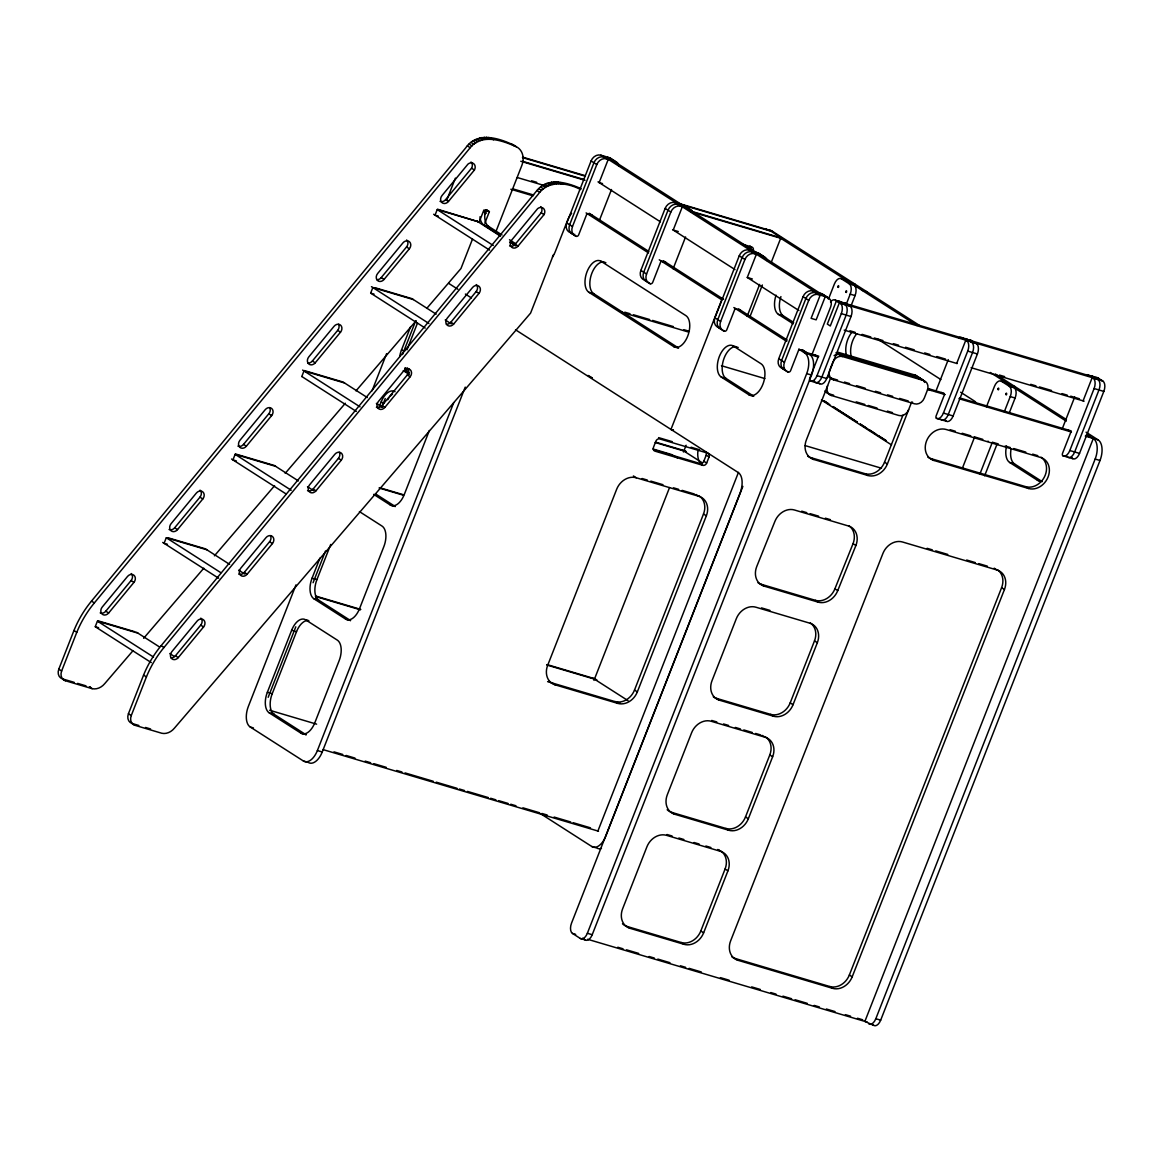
<?xml version="1.0" encoding="UTF-8"?>
<svg xmlns="http://www.w3.org/2000/svg" width="1163" height="1163" viewBox="0 0 1163 1163"><rect width="100%" height="100%" fill="white"/><g stroke="black" fill="none" stroke-linecap="round" stroke-linejoin="round"><path stroke-width="1.5" d="M133.018 650.669L104.699 683.67A13.491 11.179 -57.4 0 1 92.168 688.67L65.361 680.733L62.511 678.901A8.388 6.963 -57.4 0 1 58.804 669.161L73.952 630.506A94.043 77.921 -57.4 0 1 91.499 601.097L465.723 147.861C476.481 131.942 496.994 137.408 511.575 144.139A16.791 13.912 -57.4 0 1 516.27 146.858M65.361 680.733A8.388 6.963 -57.4 0 1 61.639 670.978L76.787 632.323A94.043 77.921 -57.4 0 1 94.348 602.928L470.201 147.716C481.249 133.847 500.948 139.967 514.409 145.957A16.791 13.912 -57.4 0 1 521.838 165.466L495.642 232.324M553.515 254.61L530.59 313.109L174.334 728.256A13.491 11.179 -57.4 0 1 161.788 733.257L134.981 725.319L132.131 723.502A8.388 6.963 -57.4 0 1 128.424 713.748L143.572 675.092A94.043 77.921 -57.4 0 1 161.119 645.698L536.986 190.485C548.035 176.616 567.733 182.736 581.195 188.726M134.981 725.319A8.388 6.963 -57.4 0 1 131.259 715.565L146.422 676.91A94.043 77.921 -57.4 0 1 163.968 647.515L538.193 194.279C547.7 180.032 567.297 182.402 580.555 189.525M301.798 376.521L303.979 370.953L344.495 382.947M295.983 584.887L248.359 706.406A16.791 9.13 -73.5 0 0 250.205 726.977L303.398 760.995L308.253 762.434A16.791 9.144 -73.5 0 0 322.238 751.996L465.229 387.119M372.058 390.797L386.61 353.654M446.796 200.065L455.387 178.128M305.709 734.551L300.854 733.112L269.205 712.846A16.791 9.144 -73.5 0 1 267.359 692.276L291.651 630.273A16.791 9.144 -73.5 0 1 305.651 619.85L308.878 620.809M350.412 620.49L345.556 619.05L313.908 598.771A16.791 9.144 -73.5 0 1 312.062 578.2L319.941 558.095M379.094 407.166L381.057 402.151A16.791 9.144 -73.5 0 1 395.057 391.713M399.738 356.401A16.791 9.144 -73.5 0 1 401.468 350.078L410.655 326.614M268.173 697.306L295.795 626.828M313.08 582.721L325.495 551.015M381.973 406.905L385.244 398.56M402.5 354.541L415.627 321.032M269.205 712.846L274.061 714.271A16.791 9.144 -73.5 0 1 272.215 693.715L296.507 631.713A16.791 9.144 -73.5 0 1 308.239 620.504M313.908 598.771L318.764 600.21A16.791 9.144 -73.5 0 1 316.918 579.639L330.714 544.458M406.977 349.845L417.488 323.038M472.512 239.055L460.97 268.522L426.763 308.384M438.393 216.158L435.035 215.155L437.215 209.587L479.185 222.017L483.895 210.023L489.376 211.637L484.84 223.223M484.593 214.777L486.541 209.82L489.376 211.637M303.398 760.995A16.791 9.144 -73.5 0 0 317.383 750.557L453.759 402.572M592.054 215.082L586.995 213.585L578.636 234.897A2.093 1.745 -57.4 0 1 576.194 236.336L570.51 232.687A8.388 6.963 -57.4 0 1 566.788 222.933L591.08 160.945A8.388 6.963 -57.4 0 1 600.878 155.188L609.325 157.688L615.009 161.337A8.388 6.963 -57.4 0 1 619.181 165.96M576.194 236.336A8.388 6.963 -57.4 0 1 572.472 226.581L596.779 164.579A8.388 6.963 -57.4 0 1 606.563 158.837L608.249 159.331L599.149 182.591L602.521 183.58M599.672 219.676L611.505 189.511M666.137 262.533L661.064 261.021L652.719 282.333A2.093 1.745 -57.4 0 1 650.262 283.772L644.578 280.138A8.388 6.963 -57.4 0 1 640.871 270.383L665.163 208.381A8.388 6.963 -57.4 0 1 674.947 202.638L676.633 203.132M650.262 283.772A8.388 6.963 -57.4 0 1 646.555 274.017L670.847 212.029A8.388 6.963 -57.4 0 1 680.646 206.273L682.332 206.781L673.217 230.027L678.276 231.524M673.101 268.798L685.574 236.961M670.964 429.438L673.45 430.165L670.949 429.438L721.758 299.821L659.261 259.785M740.206 309.969L735.147 308.471L726.788 329.783A2.093 1.745 -57.4 0 1 724.345 331.222L718.661 327.573A8.388 6.963 -57.4 0 1 714.94 317.819L739.232 255.831A8.388 6.963 -57.4 0 1 749.03 250.074L750.716 250.583M724.345 331.222A8.388 6.963 -57.4 0 1 720.624 321.468L744.931 259.465A8.388 6.963 -57.4 0 1 754.714 253.723L756.401 254.217L747.286 277.477L798.923 310.536M593.973 680.37L669.554 487.53M683.466 452L686.126 445.24M747.169 316.234L759.643 284.397M749.946 316.714L762.376 284.993M771.534 261.631L780.693 238.255L917.069 325.538M653.81 449.819L699.952 463.485A3.3 2.733 -57.4 0 0 703.819 461.231L706.203 455.126A3.3 2.733 -57.4 0 0 705.665 451.826M706.653 463.048L709.052 456.943A3.3 2.733 -57.4 0 0 707.584 453.105L659.726 438.931A3.3 2.733 -57.4 0 0 655.874 441.199L653.49 447.304A3.3 2.733 -57.4 0 0 654.943 451.142L702.801 465.316A3.3 2.733 -57.4 0 0 706.653 463.048L703.819 461.231M696.07 494.508L698.919 496.325A16.791 13.912 -57.4 0 1 706.348 515.82L637.353 691.883A16.791 13.912 -57.4 0 1 617.771 703.382L614.922 701.565A16.791 13.912 -57.4 0 0 634.504 690.066L703.499 514.002A16.791 13.912 -57.4 0 0 699.356 496.063M804.011 350.833L798.952 349.336L790.607 370.648A2.093 1.745 -57.4 0 1 788.151 372.087L782.466 368.438A8.388 6.963 -57.4 0 1 778.745 358.698L803.052 296.696A8.388 6.963 -57.4 0 1 812.835 290.954L814.522 291.448M597.898 831.022L738.447 472.396M788.151 372.087A8.388 6.963 -57.4 0 1 784.444 362.333L808.736 300.345A8.388 6.963 -57.4 0 1 818.519 294.588L826.966 297.088A8.388 6.963 -57.4 0 1 830.687 306.843L811.643 355.427M742.866 486.381L605.807 836.095A16.791 9.144 -73.5 0 1 591.822 846.519L540.17 813.431M828.419 299.225L834.38 284.019A8.388 4.565 -73.5 0 1 841.387 278.8L846.228 280.239A8.388 4.565 -73.5 0 0 843.844 280.007M515.543 329.798L738.229 472.527A16.791 9.144 -73.5 0 1 740.075 493.083L571.527 923.146A8.388 4.565 -73.5 0 0 572.458 933.424L580.366 938.497A8.388 4.565 -73.5 0 0 587.359 933.278L806.7 373.614A16.791 9.144 -73.5 0 0 804.854 353.043L798.807 349.176M809.797 378.295L818.141 356.983L815.176 355.078M580.366 938.497L585.222 939.937A8.388 4.565 -73.5 0 0 592.214 934.718L811.541 375.053A16.791 9.144 -73.5 0 0 809.71 354.482M809.695 378.542A2.093 1.148 -73.5 0 0 810.03 380.868A8.388 4.565 -73.5 0 0 817.022 375.649L841.314 313.647A8.388 4.565 -73.5 0 0 840.398 303.369L835.441 300.199A8.388 4.565 -73.5 0 0 830.498 301.871M846.242 304.284L850.211 294.152A8.388 4.565 -73.5 0 0 849.295 283.874L841.387 278.8M851.098 305.724L855.067 295.591A8.388 4.565 -73.5 0 0 854.151 285.313L849.295 283.874M810.03 380.868L819.726 383.732A8.388 4.565 -73.5 0 0 826.719 378.527L851.025 316.525A8.388 4.565 -73.5 0 0 850.095 306.247L849.106 305.607M622.481 923.8A16.791 13.912 -57.4 0 0 627.191 926.504L681.213 942.51A16.791 13.912 -57.4 0 0 700.795 931.011L725.087 869.008A16.791 13.912 -57.4 0 0 720.944 851.069M667.184 809.724A16.791 13.912 -57.4 0 0 671.894 812.443L725.916 828.449A16.791 13.912 -57.4 0 0 745.498 816.949L769.79 754.947A16.791 13.912 -57.4 0 0 765.647 737.008M713.312 696.811A16.791 13.912 -57.4 0 0 716.597 698.381L770.618 714.373A16.791 13.912 -57.4 0 0 790.2 702.874L814.493 640.886A16.791 13.912 -57.4 0 0 810.349 622.946M807.645 456.085A16.791 13.912 -57.4 0 0 810.931 457.655L864.952 473.661A16.791 13.912 -57.4 0 0 884.534 462.162L902.924 415.235M627.191 926.504L630.041 928.321L684.062 944.327A16.791 13.912 -57.4 0 0 703.63 932.828L727.936 870.825A16.791 13.912 -57.4 0 0 720.508 851.331L717.658 849.513A16.791 13.912 -57.4 0 1 719.374 850.168M671.894 812.443L674.744 814.26L728.765 830.266A16.791 13.912 -57.4 0 0 748.332 818.767L772.639 756.764A16.791 13.912 -57.4 0 0 765.21 737.269L762.361 735.452M793.035 704.705L817.342 642.703A16.791 13.912 -57.4 0 0 809.899 623.208L755.877 607.202A16.791 13.912 -57.4 0 0 736.31 618.701L712.003 680.704A16.791 13.912 -57.4 0 0 719.446 700.199L773.453 716.204A16.791 13.912 -57.4 0 0 793.035 704.705L790.2 702.874M810.931 457.655L813.78 459.472L867.802 475.478A16.791 13.912 -57.4 0 0 887.384 463.979L911.676 401.976A8.388 6.963 -57.4 0 0 912.577 402.18M935.808 391.451L948.281 359.614M956.698 363.423L965.799 340.178L976.498 343.681A8.388 4.565 -73.5 0 1 977.414 353.959L953.122 415.961A8.388 4.565 -73.5 0 1 946.13 421.18L936.419 418.302A2.093 1.148 -73.5 0 1 936.186 415.729L944.545 394.417L941.579 392.513M936.419 418.302A8.388 4.565 -73.5 0 0 943.411 413.083L967.718 351.095A8.388 4.565 -73.5 0 0 966.787 340.803M962.63 467.57L974.55 437.157M986.471 406.73L994.423 386.45A8.388 4.565 -73.5 0 1 1001.416 381.246L1006.271 382.671A8.388 4.565 -73.5 0 0 1005.152 382.278M979.798 474.3L992.373 442.202M1004.294 411.789L1010.254 396.598A8.388 4.565 -73.5 0 0 1009.339 386.305L1001.416 381.246M984.654 475.74L997.229 443.641M1009.15 413.228L1015.11 398.037A8.388 4.565 -73.5 0 0 1014.194 387.744L1009.339 386.305M1062.212 428.885L1074.685 397.048M731.949 956.945A16.791 13.912 -57.4 0 0 735.234 958.501L829.771 986.515A16.791 13.912 -57.4 0 0 849.353 975.016L1001.605 587.678A16.791 13.912 -57.4 0 0 997.461 569.739M735.234 958.501L738.083 960.333L832.621 988.332A16.791 13.912 -57.4 0 0 852.188 976.833L1004.454 589.496A16.791 13.912 -57.4 0 0 997.011 570.001L994.176 568.169M1083.087 400.857L1092.202 377.612L1102.902 381.115A8.388 4.565 -73.5 0 1 1103.818 391.408L1079.526 453.396A8.388 4.565 -73.5 0 1 1072.533 458.615L1062.822 455.736A2.093 1.148 -73.5 0 1 1062.589 453.177L1070.949 431.866L1067.968 429.961M1062.822 455.736A8.388 4.565 -73.5 0 0 1069.815 450.532L1094.107 388.529A8.388 4.565 -73.5 0 0 1093.191 378.251M868.834 1023.934A8.388 4.565 -73.5 0 0 875.826 1018.715L1095.153 459.051A16.791 9.144 -73.5 0 0 1093.307 438.48L864.879 1021.405L873.689 1025.373A8.388 4.565 -73.5 0 0 880.682 1020.155L1100.009 460.49A16.791 9.144 -73.5 0 0 1098.163 439.919L1086.082 432.185M758.014 582.75A16.791 13.912 -57.4 0 0 761.3 584.306L815.321 600.312A16.791 13.912 -57.4 0 0 834.903 588.812L853.046 543.673A16.791 13.912 -57.4 0 0 848.903 525.734M837.738 590.63L855.895 545.491A16.791 13.912 -57.4 0 0 848.467 525.996L794.445 509.99A16.791 13.912 -57.4 0 0 774.863 521.489L756.706 566.628A16.791 13.912 -57.4 0 0 764.135 586.137L818.156 602.129A16.791 13.912 -57.4 0 0 837.738 590.63L834.903 588.812M100.192 612.886A5.248 4.347 -57.4 0 0 105.789 611.186L131.099 580.541A5.248 4.347 -57.4 0 0 131.215 573.548M169.057 529.499A5.248 4.347 -57.4 0 0 174.654 527.798L199.963 497.153A5.248 4.347 -57.4 0 0 200.08 490.161M237.906 446.098A5.248 4.347 -57.4 0 0 243.518 444.397L268.813 413.752A5.248 4.347 -57.4 0 0 269.656 407.661M307.875 363.016A5.248 4.347 -57.4 0 0 312.367 361.01L337.677 330.365A5.248 4.347 -57.4 0 0 338.506 324.273M376.739 279.629A5.248 4.347 -57.4 0 0 381.231 277.608L406.527 246.963A5.248 4.347 -57.4 0 0 406.643 239.971M440.007 201.344A5.248 4.347 -57.4 0 0 445.603 199.643L471.567 168.199A5.379 4.463 -57.4 0 0 471.015 162.006M108.639 613.017L133.949 582.358A5.248 4.347 -57.4 0 0 134.065 575.365A5.248 4.347 -57.4 0 0 127.523 576.441L102.213 607.086A5.248 4.347 -57.4 0 0 102.097 614.079A5.248 4.347 -57.4 0 0 108.639 613.017L105.789 611.186M177.503 529.616L202.798 498.971A5.248 4.347 -57.4 0 0 202.914 491.978A5.248 4.347 -57.4 0 0 196.373 493.054L171.077 523.699A5.248 4.347 -57.4 0 0 170.961 530.691A5.248 4.347 -57.4 0 0 177.503 529.616L174.654 527.798M246.352 446.229L271.662 415.569A5.248 4.347 -57.4 0 0 271.779 408.576A5.248 4.347 -57.4 0 0 265.237 409.652L239.927 440.312A5.248 4.347 -57.4 0 0 239.811 447.304A5.248 4.347 -57.4 0 0 246.352 446.229L243.518 444.397M315.217 362.827L340.512 332.182A5.248 4.347 -57.4 0 0 340.628 325.189A5.248 4.347 -57.4 0 0 334.086 326.265L308.791 356.91A5.248 4.347 -57.4 0 0 308.675 363.903A5.248 4.347 -57.4 0 0 315.217 362.827L312.367 361.01M384.066 279.44L409.376 248.78A5.248 4.347 -57.4 0 0 409.492 241.788A5.248 4.347 -57.4 0 0 402.95 242.863L377.641 273.523A5.248 4.347 -57.4 0 0 377.524 280.516A5.248 4.347 -57.4 0 0 384.066 279.44L381.231 277.608M448.438 201.475L474.417 170.016A5.379 4.463 -57.4 0 0 473.864 163.823A5.379 4.463 -57.4 0 0 467.991 164.099L442.013 195.558A5.248 4.347 -57.4 0 0 441.896 202.551A5.248 4.347 -57.4 0 0 448.438 201.475L445.603 199.643M170.932 657.793A5.248 4.347 -57.4 0 0 175.424 655.787L200.719 625.127A5.248 4.347 -57.4 0 0 200.836 618.135M238.677 574.086A5.248 4.347 -57.4 0 0 244.274 572.385L269.583 541.74A5.248 4.347 -57.4 0 0 270.412 535.649M307.541 490.699A5.248 4.347 -57.4 0 0 313.138 488.998L338.433 458.338A5.248 4.347 -57.4 0 0 339.276 452.262M376.39 407.297A5.248 4.347 -57.4 0 0 381.987 405.596L407.297 374.951A5.248 4.347 -57.4 0 0 407.413 367.959M446.359 324.215A5.248 4.347 -57.4 0 0 450.851 322.209L476.147 291.564A5.248 4.347 -57.4 0 0 476.263 284.572M509.627 245.945A5.248 4.347 -57.4 0 0 515.224 244.245L541.188 212.785A5.379 4.463 -57.4 0 0 540.65 206.607M178.259 657.604L203.569 626.959A5.248 4.347 -57.4 0 0 203.685 619.966A5.248 4.347 -57.4 0 0 197.143 621.042L171.833 651.687A5.248 4.347 -57.4 0 0 171.717 658.68A5.248 4.347 -57.4 0 0 178.259 657.604L175.424 655.787M247.123 574.217L272.433 543.557A5.248 4.347 -57.4 0 0 272.549 536.565A5.248 4.347 -57.4 0 0 265.993 537.64L240.697 568.285A5.248 4.347 -57.4 0 0 240.581 575.278A5.248 4.347 -57.4 0 0 247.123 574.217L244.274 572.385M315.973 490.815L341.282 460.17A5.248 4.347 -57.4 0 0 341.399 453.177A5.248 4.347 -57.4 0 0 334.857 454.253L309.547 484.898A5.248 4.347 -57.4 0 0 309.431 491.891A5.248 4.347 -57.4 0 0 315.973 490.815L313.138 488.998M384.837 407.428L410.146 376.768A5.248 4.347 -57.4 0 0 410.263 369.776A5.248 4.347 -57.4 0 0 403.721 370.852L378.411 401.497A5.248 4.347 -57.4 0 0 378.295 408.489A5.248 4.347 -57.4 0 0 384.837 407.428L381.987 405.596M453.686 324.026L478.996 293.381A5.248 4.347 -57.4 0 0 479.112 286.389A5.248 4.347 -57.4 0 0 472.571 287.465L447.261 318.11A5.248 4.347 -57.4 0 0 447.144 325.102A5.248 4.347 -57.4 0 0 453.686 324.026L450.851 322.209M518.073 246.062L544.037 214.603A5.379 4.463 -57.4 0 0 543.484 208.424A5.379 4.463 -57.4 0 0 537.611 208.686L511.633 240.145A5.248 4.347 -57.4 0 0 511.516 247.138A5.248 4.347 -57.4 0 0 518.073 246.062L515.224 244.245M143.631 638.298L203.801 568.198M214.414 555.827L274.584 485.712M285.197 473.341L345.353 403.241M355.98 390.87L416.136 320.755M988.317 441.286L987.591 441.388M605.414 157.514L603.728 157.02A8.388 6.963 -57.4 0 0 593.93 162.762L569.637 224.764A8.388 6.963 -57.4 0 0 573.344 234.504A2.093 1.745 -57.4 0 0 574.769 234.301M610.473 159.011L612.16 159.52A8.388 6.963 -57.4 0 1 616.041 163.198M613.323 160.828L615.009 161.337M522.812 157.194L585.338 175.715M675.659 202.464L771.941 230.986L920.398 326.003M681.707 204.63L689.078 208.773A8.388 6.963 -57.4 0 1 693.25 213.396M522.449 157.557L585.062 176.136M680.515 204.383L770.909 231.175M679.483 204.95L677.796 204.455A8.388 6.963 -57.4 0 0 668.013 210.212L643.706 272.2A8.388 6.963 -57.4 0 0 647.428 281.955M684.542 206.462L686.243 206.956A8.388 6.963 -57.4 0 1 689.717 209.776M687.391 208.279L689.078 208.773M522.798 161.366L583.579 179.378M689.543 210.75L781.594 238.022M520.777 161.264L585.047 180.309M690.996 211.695L783.062 238.953L769.455 230.245M531.593 180.788L536.725 182.315M517.346 177.546L544.691 185.658M743.157 244.434L751.705 246.978A3.3 2.733 -57.4 0 1 753.159 250.815L750.324 248.984A3.3 2.733 -57.4 0 0 750.033 245.945M755.776 252.08L763.161 256.223A8.388 6.963 -57.4 0 1 767.318 260.846M753.551 252.4L751.865 251.906A8.388 6.963 -57.4 0 0 742.081 257.648L717.789 319.651A8.388 6.963 -57.4 0 0 721.496 329.391M758.625 253.897L760.311 254.406A8.388 6.963 -57.4 0 1 763.8 257.212M761.46 255.715L763.161 256.223M850.197 282.769L855.067 284.165M862.088 290.328L866.944 291.768M513.13 188.944L533.643 195.021M510.848 189.249L533.076 195.835M850.211 294.152L855.067 295.591M819.595 292.945L826.966 297.088M817.371 293.265L815.685 292.771A8.388 6.963 -57.4 0 0 805.886 298.513L781.594 360.515A8.388 6.963 -57.4 0 0 785.316 370.27M822.43 294.762L824.116 295.271A8.388 6.963 -57.4 0 1 827.605 298.091M835.441 300.199L846.141 303.703M958.806 337.692A8.388 4.565 -73.5 0 1 961.845 337.633L972.544 341.152M1085.21 375.14A8.388 4.565 -73.5 0 1 1088.248 375.082L1097.959 377.946L1102.902 381.115M1098.948 378.586L836.43 300.824L827.329 324.084L830.295 325.974L839.41 302.729L1101.913 380.49M840.398 303.369L850.095 306.247M747.286 277.477L752.359 278.975M841.314 313.647L851.025 316.525M967.718 351.095L977.414 353.959M1094.107 388.529L1103.818 391.408M849.92 330.772L855.139 332.313M862.088 334.377L870.782 336.95M874.256 337.982L882.95 340.555M893.388 343.652L898.606 345.193M905.555 347.257L914.249 349.83M924.672 352.912L929.891 354.468M936.84 356.518L945.534 359.091M999.424 375.053L1004.643 376.608M1030.723 384.328L1035.942 385.869M1039.417 386.901L1051.585 390.506M1062.008 393.603L1067.227 395.144M1070.701 396.176L1079.395 398.749M437.506 209.195L479.185 222.017M844.193 330.103L957.193 363.568M971.105 367.697L1084.105 401.162M479.941 216.827A16.791 9.144 -73.5 0 0 483.764 224.953L488.62 226.392L502.038 234.984M588.885 292.276L593.726 293.716L678.567 348.042L673.711 346.603L588.885 292.276A16.791 9.144 -73.5 0 1 587.039 271.706A16.791 9.144 -73.5 0 1 601.024 261.282L605.879 262.707M776.07 295.155A16.791 9.144 -73.5 0 0 778.41 314.359L783.266 315.798L793.646 322.442M1010.211 385.258L1015.081 386.654M1010.254 396.598L1015.11 398.037M837.52 352.113L915.092 375.097L923.626 380.548A8.388 6.963 -57.4 0 1 927.347 390.303L924.309 398.051A8.388 6.963 -57.4 0 1 914.511 403.808L833.493 379.807L830.644 377.975A8.388 6.963 -57.4 0 1 827.678 375.94M836.008 352.709A8.388 6.963 -57.4 0 1 836.909 352.912L917.941 376.914A8.388 6.963 -57.4 0 1 921.43 379.734M836.909 352.912L842.594 356.547L923.626 380.548M818.781 356.183L804.505 351.953L807.34 353.785M943.993 393.268L928.408 388.66L931.258 390.477L945.097 394.591M959.562 397.891L1071.21 430.921M1085.908 435.311L1095.677 439.192M804.854 353.043L818.447 357.07M958.952 398.691L1071.443 432.011M1085.297 436.11L1098.163 439.919M624.793 312.193L629.997 313.734M633.472 314.766L649.695 319.563M652.588 320.421L673.421 326.599M683.844 329.681L689.383 331.324M620.693 311.96L688.423 332.022M721.205 377.016L726.046 378.455L753.755 396.205L748.899 394.766L721.205 377.016A16.791 9.144 -73.5 0 1 719.359 356.459A16.791 9.144 -73.5 0 1 733.344 346.022L738.2 347.461M837.534 380.025L830.644 377.975L806.352 439.977A16.791 13.912 -57.4 0 0 813.78 459.472M844.44 382.06L849.601 383.601M856.506 385.636L865.127 388.195M875.463 391.262L880.638 392.789M887.543 394.839L892.704 396.365M899.61 398.415L908.23 400.959M817.022 375.649L826.719 378.527M943.411 413.083L953.122 415.961M1069.815 450.532L1079.526 453.396M806.7 373.614L811.541 375.053M1095.153 459.051L1100.009 460.49M824.989 390.841A8.388 6.963 -57.4 0 0 828.478 393.661L833.667 395.202M856.186 401.86L864.836 404.433M868.296 405.451L876.96 408.024M887.34 411.091L892.544 412.632M950.142 429.699L955.303 431.226M962.179 433.261L970.771 435.805M974.216 436.823L982.808 439.367M993.115 442.42L998.276 443.946M1005.152 445.996L1010.298 447.522M1013.743 448.54L1025.781 452.102M1032.657 454.137L1037.803 455.663M828.478 393.661L831.327 395.478L898.854 415.482A8.388 6.963 -57.4 0 0 908.637 409.725M721.453 365.72L764.876 378.586M1006.518 446.083A16.791 9.144 -73.5 0 0 1009.658 462.467L1014.514 463.906L1040.754 480.712M1009.658 462.467L1037.367 480.203L1042.208 481.642M374.835 287.668L411.964 298.673L436.154 314.155M413.359 299.56L372.843 287.552L370.663 293.12L374.035 294.123M927.827 457.103A16.791 13.912 -57.4 0 0 931.127 458.658L1025.664 486.657L1028.499 488.489A16.791 13.912 -57.4 0 0 1048.081 476.99A16.791 13.912 -57.4 0 0 1040.652 457.481L946.115 429.481A16.791 13.912 -57.4 0 0 926.533 440.981A16.791 13.912 -57.4 0 0 933.962 460.475L1028.499 488.489M805.043 445.574L881.467 468.224M401.468 350.078L404.695 351.037M658.592 437.622L672.272 441.664M691.069 447.232L699.617 449.761M405.16 367.959L409.202 369.194M656.339 442.391L683.117 450.285M404.826 368.322L408.286 369.354M655.176 442.478L686.228 451.68L684.847 450.793M404.928 371.128L408.155 372.087A16.791 9.144 -73.5 0 1 405.596 368.962M652.966 448.976L671.196 454.413L677.389 457.815M801.729 511.168L806.788 512.665M810.16 513.668L818.607 516.168M825.352 518.175L830.426 519.672M927.144 548.311L932.29 549.852M935.735 550.869L947.758 554.431M966.671 560.028L975.263 562.572M978.708 563.59L987.3 566.134M997.011 570.001L902.488 541.987A16.791 13.912 -57.4 0 0 882.906 553.486L730.64 940.823A16.791 13.912 -57.4 0 0 738.083 960.333M304.284 370.561L343.114 382.06L367.304 397.557M642.107 478.516L647.326 480.072M650.815 481.104L662.997 484.709M673.435 487.806L678.669 489.347M682.143 490.379L694.326 493.984M381.057 402.151L384.299 403.11M633.399 475.943L636.248 477.76L698.919 496.325M379.501 487.66L403.735 494.842M379.153 488.038L403.387 495.205M761.474 607.886L769.921 610.386M235.435 453.948L274.25 465.462L298.44 480.944M275.646 466.348L235.13 454.34L232.949 459.908L236.322 460.911M373.686 494.362L390.259 504.989L395.115 506.428M312.062 578.2L316.918 579.639M168.257 537.844L205.4 548.849L229.591 564.346M206.781 549.736L166.265 537.742L164.085 543.31L167.457 544.299M315.769 596.081L360.763 609.412M547.133 664.611L595.441 678.93M315.42 596.459L360.414 609.79M546.784 664.989L596.823 679.817M711.712 720.449L716.786 721.947M723.531 723.953L728.59 725.45M735.35 727.442L740.409 728.939M743.782 729.942L752.228 732.443M755.601 733.446L760.675 734.943M765.21 737.269L711.189 721.264A16.791 13.912 -57.4 0 0 691.607 732.763L667.3 794.765A16.791 13.912 -57.4 0 0 674.744 814.26M547.599 681.62L619.835 703.019M548.965 681.431A16.791 13.912 -57.4 0 0 552.251 683.001L555.1 684.818L617.771 703.382M291.651 630.273L296.507 631.713M97.721 620.737L134.85 631.742M137.932 633.137L97.416 621.129L95.235 626.697L98.608 627.7M267.359 692.276L272.215 693.715M269.627 710.244L316.598 724.156M667.01 834.511L672.083 836.008M678.829 838.014L683.888 839.512M694.02 842.506L699.094 844.004M705.839 846.01L710.898 847.507M720.508 851.331L666.486 835.325A16.791 13.912 -57.4 0 0 646.904 846.824L622.612 908.826A16.791 13.912 -57.4 0 0 630.041 928.321M250.205 726.977L253.432 727.936M333.97 751.865L342.765 754.467M346.109 755.456L354.948 758.072M365.167 761.111L370.604 762.71M373.846 763.669L386.261 767.347M396.699 770.444L401.918 771.985M405.029 772.915L433.247 781.274M436.227 782.161L457.03 788.31M459.341 788.994L464.56 790.549M467.424 791.392L488.227 797.556M490.655 798.269L495.874 799.824M498.622 800.638L508.057 803.429M510.761 804.229L515.965 805.77M522.885 807.82L539.37 812.704M541.958 813.475L547.162 815.016M554.082 817.066L570.699 821.979M573.155 822.706L590.484 827.838M322.951 749.583L598.523 831.211M317.383 750.557L322.238 751.996M62.511 678.901L74.243 682.376M77.601 683.379L85.975 685.85M591.822 846.519L596.677 847.958A16.791 9.144 -73.5 0 0 601.445 848.409M132.131 723.502L138.833 725.479M145.535 727.471L150.565 728.954M587.359 933.278L592.214 934.718M875.826 1018.715L880.682 1020.155M572.458 933.424L575.685 934.383M617.8 947.234L623.019 948.79M626.494 949.822L638.676 953.427M649.114 956.509L654.333 958.065M657.807 959.082L669.99 962.702M680.428 965.784L685.647 967.34M689.121 968.357L701.289 971.963M720.42 977.632L729.099 980.205M751.676 986.893L760.355 989.466M770.778 992.548L775.983 994.089M782.932 996.153L791.61 998.726M795.085 999.744L807.238 1003.349M814.187 1005.414L819.392 1006.954M826.341 1009.004L835.019 1011.577M845.385 1014.645L850.575 1016.186M857.48 1018.236L862.67 1019.762M587.591 939.268L867.235 1022.103M1094.092 377.146L1093.104 376.521A8.388 4.565 -73.5 0 0 1090.72 376.289M1097.058 379.051L1098.046 379.69A8.388 4.565 -73.5 0 1 1098.962 389.968L1074.67 451.971A8.388 4.565 -73.5 0 1 1067.678 457.175A2.093 1.148 -73.5 0 1 1067.227 456.39M1088.248 375.082L1089.237 375.707M975.51 343.041L976.498 343.681M967.689 339.712L966.7 339.073A8.388 4.565 -73.5 0 0 963.662 339.131M970.654 341.617L971.643 342.242A8.388 4.565 -73.5 0 1 972.559 352.534L948.267 414.522A8.388 4.565 -73.5 0 1 941.274 419.741A2.093 1.148 -73.5 0 1 940.954 419.349M961.845 337.633L962.833 338.273M995.223 373.934L1066.442 419.596M990.382 372.494L1066.238 421.151M1087.449 434.729L1090.472 436.663M841.285 302.264L840.297 301.639A8.388 4.565 -73.5 0 0 837.258 301.697M844.251 304.168L845.239 304.808A8.388 4.565 -73.5 0 1 846.17 315.086L821.863 377.088A8.388 4.565 -73.5 0 1 814.87 382.293A2.093 1.148 -73.5 0 1 814.405 380.781M607.624 157.194L825.279 296.594L816.164 319.84L811.105 318.342L820.206 295.097L602.565 155.697M600.878 155.188L606.563 158.837M674.947 202.638L680.646 206.273M749.03 250.074L754.714 253.723M812.835 290.954L818.519 294.588M877.018 338.666L940.882 379.574M960.653 392.236L974.347 401.002A16.791 9.144 -73.5 0 1 976.179 402.849M591.08 160.945L596.779 164.579M665.163 208.381L670.847 212.029M739.232 255.831L744.931 259.465M803.052 296.696L808.736 300.345M598.015 181.864L660.424 221.828M672.592 229.634L735.001 269.598M778.41 314.359L793.253 323.852M511.575 144.139L514.409 145.957M490.713 137.961L493.548 139.778M560.333 182.547L563.183 184.379M488.605 137.467L491.44 139.298M558.225 182.068L561.06 183.885M486.41 137.234L489.26 139.051M556.03 181.821L558.88 183.652M484.186 137.249L487.021 139.066M553.806 181.835L556.641 183.667M481.918 137.51L484.767 139.342M551.538 182.111L554.388 183.928M479.65 138.034L482.5 139.851M549.285 182.62L552.12 184.452M477.411 138.79L480.261 140.621M547.046 183.391L549.881 185.208M475.216 139.793L478.066 141.61M544.851 184.379L547.686 186.211M589.219 213.265L648.867 251.47M663.288 260.701L723.56 299.298M738.723 309.009L787.177 340.047M802.325 349.743L806.86 352.665M586.094 212.931L648.591 252.953M733.838 307.555L786.726 341.428M473.094 141.014L475.943 142.831M542.714 185.6L545.563 187.432M471.059 142.453L473.908 144.27M540.693 187.039L543.528 188.857M469.14 144.081L471.989 145.898M538.774 188.668L541.609 190.485M467.366 145.884L470.201 147.716M536.986 190.485L539.821 192.302M566.788 222.933L572.472 226.581M640.871 270.383L646.555 274.017M714.94 317.819L720.624 321.468M778.745 358.698L784.444 362.333M931.127 458.658L933.962 460.475M471.567 168.199L474.417 170.016M541.188 212.785L544.037 214.603M828.347 403.634L823.767 400.697L829.844 404.651M832.912 406.556L857.305 422.169M860.344 424.132L866.45 428.028M869.488 429.99L875.594 433.886M878.632 435.834L886.25 440.719M832.897 406.614L857.276 422.227M860.329 424.175L886.235 440.777M821.412 399.999L891.512 444.906M601.024 261.282L685.865 315.609A16.791 9.144 -73.5 0 1 687.696 336.18A16.791 9.144 -73.5 0 1 673.711 346.603M733.344 346.022L761.053 363.772A16.791 9.144 -73.5 0 1 762.884 384.328A16.791 9.144 -73.5 0 1 748.899 394.766M884.534 462.162L887.384 463.979M509.496 239.752L515.456 243.576M483.764 224.953L500.163 235.449M510.601 242.137L515.078 245M476.35 220.694L500.541 236.191M509.612 242.006L515.66 245.873M864.952 473.661L867.802 475.478M437.346 209.674L493.286 245.495M433.639 214.268L489.579 250.103M1001.605 587.678L1004.454 589.496M406.527 246.963L409.376 248.78M476.147 291.564L478.996 293.381M448.802 283.452L457.844 289.238M465.374 294.065L471.408 297.932M853.046 543.673L855.895 545.491M589.496 376.347L592.345 378.164L588.071 375.445M706.203 455.126L709.052 456.943M682.463 450.139L702.263 462.816M699.952 463.485L702.801 465.316M445.225 319.97L451.273 323.837M371.448 286.665L428.9 323.459M370.779 293.207L425.207 328.068M703.499 514.002L706.348 515.82M815.321 600.312L818.156 602.129M761.3 584.306L764.135 586.137M404.957 370.023L409.521 372.96M403.299 370.648L409.332 374.515M337.677 330.365L340.512 332.182M407.297 374.951L410.146 376.768M814.493 640.886L817.342 642.703M376.376 403.357L382.423 407.239M302.598 370.067L360.05 406.861M301.929 376.594L356.358 411.455M770.618 714.373L773.453 716.204M716.597 698.381L719.446 700.199M268.813 413.752L271.662 415.569M338.433 458.338L341.282 460.17M375.475 493.853L395.275 506.53M769.79 754.947L772.639 756.764M359.396 511.575L382.002 526.054A16.791 9.144 -73.5 0 1 383.848 546.625L359.556 608.627A16.791 9.144 -73.5 0 1 345.556 619.05M634.504 690.066L637.353 691.883M307.512 486.759L313.559 490.626M593.072 678.262L628.093 700.693M235.246 454.428L291.201 490.248M231.553 459.022L285.982 493.882M745.498 816.949L748.332 818.767M725.916 828.449L728.765 830.266M199.963 497.153L202.798 498.971M269.583 541.74L272.433 543.557M315.551 598.16L350.572 620.591M725.087 869.008L727.936 870.825M238.662 570.146L244.71 574.028M305.651 619.85L337.299 640.115A16.791 9.144 -73.5 0 1 339.145 660.686L314.853 722.688A16.791 9.144 -73.5 0 1 300.854 733.112M166.396 537.815L220.825 572.676M849.353 975.016L852.188 976.833M162.704 542.423L218.644 578.244M829.771 986.515L832.621 988.332M871.043 1023.687L873.689 1025.373M700.795 931.011L703.63 932.828M131.099 580.541L133.949 582.358M200.719 625.127L203.569 626.959M681.213 942.51L684.062 944.327M272.084 713.006L306.203 734.871M91.499 601.097L94.348 602.928M161.119 645.698L163.968 647.515M136.536 632.25L159.215 646.773M169.798 653.548L174.334 656.455M97.532 621.216L153.487 657.037M582.59 938.236L585.222 939.937M95.351 626.784L151.292 662.605M73.952 630.506L76.787 632.323M143.572 675.092L146.422 676.91M92.168 688.67L89.318 686.853A13.491 11.179 -57.4 0 0 90.394 687.028M58.804 669.161L61.639 670.978M128.424 713.748L131.259 715.565M834.089 355.587A8.388 6.963 -57.4 0 1 835.019 355.122M835.964 354.773A8.388 6.963 -57.4 0 1 839.759 354.73L920.791 378.731A8.388 6.963 -57.4 0 1 924.672 382.423M831.327 395.478A8.388 6.963 -57.4 0 1 827.605 385.723M842.594 356.547A8.388 6.963 -57.4 0 0 832.81 362.304L829.771 370.052A8.388 6.963 -57.4 0 0 833.493 379.807M915.092 375.097A8.388 6.963 -57.4 0 1 918.988 378.775M842.768 302.845A8.388 4.565 -73.5 0 1 845.152 303.078M819.726 383.732A2.093 1.148 -73.5 0 1 819.334 383.165M1096.2 377.568A8.388 4.565 -73.5 0 1 1097.959 377.946M1072.533 458.615A2.093 1.148 -73.5 0 1 1072.053 457.597M969.811 340.134A8.388 4.565 -73.5 0 1 971.556 340.512M946.13 421.18A2.093 1.148 -73.5 0 1 945.679 420.395M757.462 252.575A8.388 6.963 -57.4 0 1 760.951 255.395M720.071 327.355A2.093 1.745 -57.4 0 1 718.661 327.573M821.282 293.454A8.388 6.963 -57.4 0 1 824.756 296.26M784.109 368.075A2.093 1.745 -57.4 0 1 782.466 368.438M609.325 157.688A8.388 6.963 -57.4 0 1 613.206 161.381M571.687 232.585A2.093 1.745 -57.4 0 1 570.51 232.687M683.393 205.139A8.388 6.963 -57.4 0 1 687.275 208.817M646.003 279.92A2.093 1.745 -57.4 0 1 644.578 280.138M701.623 464.081A16.791 9.144 -73.5 0 1 698.062 449.819M721.525 298.324A8.388 4.565 -73.5 0 1 722.645 298.717M851.374 356.75A16.791 9.144 -73.5 0 1 856.768 333.723M846.519 355.311A16.791 9.144 -73.5 0 1 851.912 332.284M552.454 256.979A16.791 9.144 -73.5 0 0 555.376 251.426L567.529 220.432A16.791 9.144 -73.5 0 1 571.629 213.367M593.726 293.716A16.791 9.144 -73.5 0 1 591.167 275.209A16.791 9.144 -73.5 0 1 603.626 261.937M486.454 213.178A4.957 4.114 -57.4 0 1 484.389 212.567M486.861 209.936A4.957 4.114 -57.4 0 1 484.753 211.186M1014.514 463.906A16.791 9.144 -73.5 0 1 1011.069 448.933M1042.135 480.668A16.791 9.144 -73.5 0 1 1037.367 480.203M927.551 389.983A16.791 13.912 -57.4 0 1 931.258 390.477M1041.089 457.219A16.791 13.912 -57.4 0 1 1044.33 477.15A16.791 13.912 -57.4 0 1 1025.664 486.657M726.046 378.455A16.791 9.144 -73.5 0 1 723.488 359.963A16.791 9.144 -73.5 0 1 735.946 346.676M768.452 230.23A16.791 9.144 -73.5 0 1 771.941 230.986M763.597 228.791A16.791 9.144 -73.5 0 1 767.086 229.547M783.266 315.798A16.791 9.144 -73.5 0 1 780.925 296.594M429.278 430.499A16.791 9.144 -73.5 0 1 428.551 432.563L404.259 494.551A16.791 9.144 -73.5 0 1 390.259 504.989M387.759 399.752A16.791 9.144 -73.5 0 1 388.835 398.037M390.012 396.51A16.791 9.144 -73.5 0 1 392.527 394.112M488.62 226.392A16.791 9.144 -73.5 0 1 485.48 210.009M636.248 477.76A16.791 13.912 -57.4 0 0 616.666 489.26L547.671 665.323A16.791 13.912 -57.4 0 0 555.1 684.818M837.723 286.752C838.988 289.413 839.119 283.161 837.723 286.752M845.646 291.826C846.897 294.501 847.057 288.177 845.646 291.826M997.767 389.198C998.988 391.858 999.221 385.578 997.767 389.198M1005.675 394.272C1006.925 396.946 1007.085 390.608 1005.675 394.272"/></g></svg>
